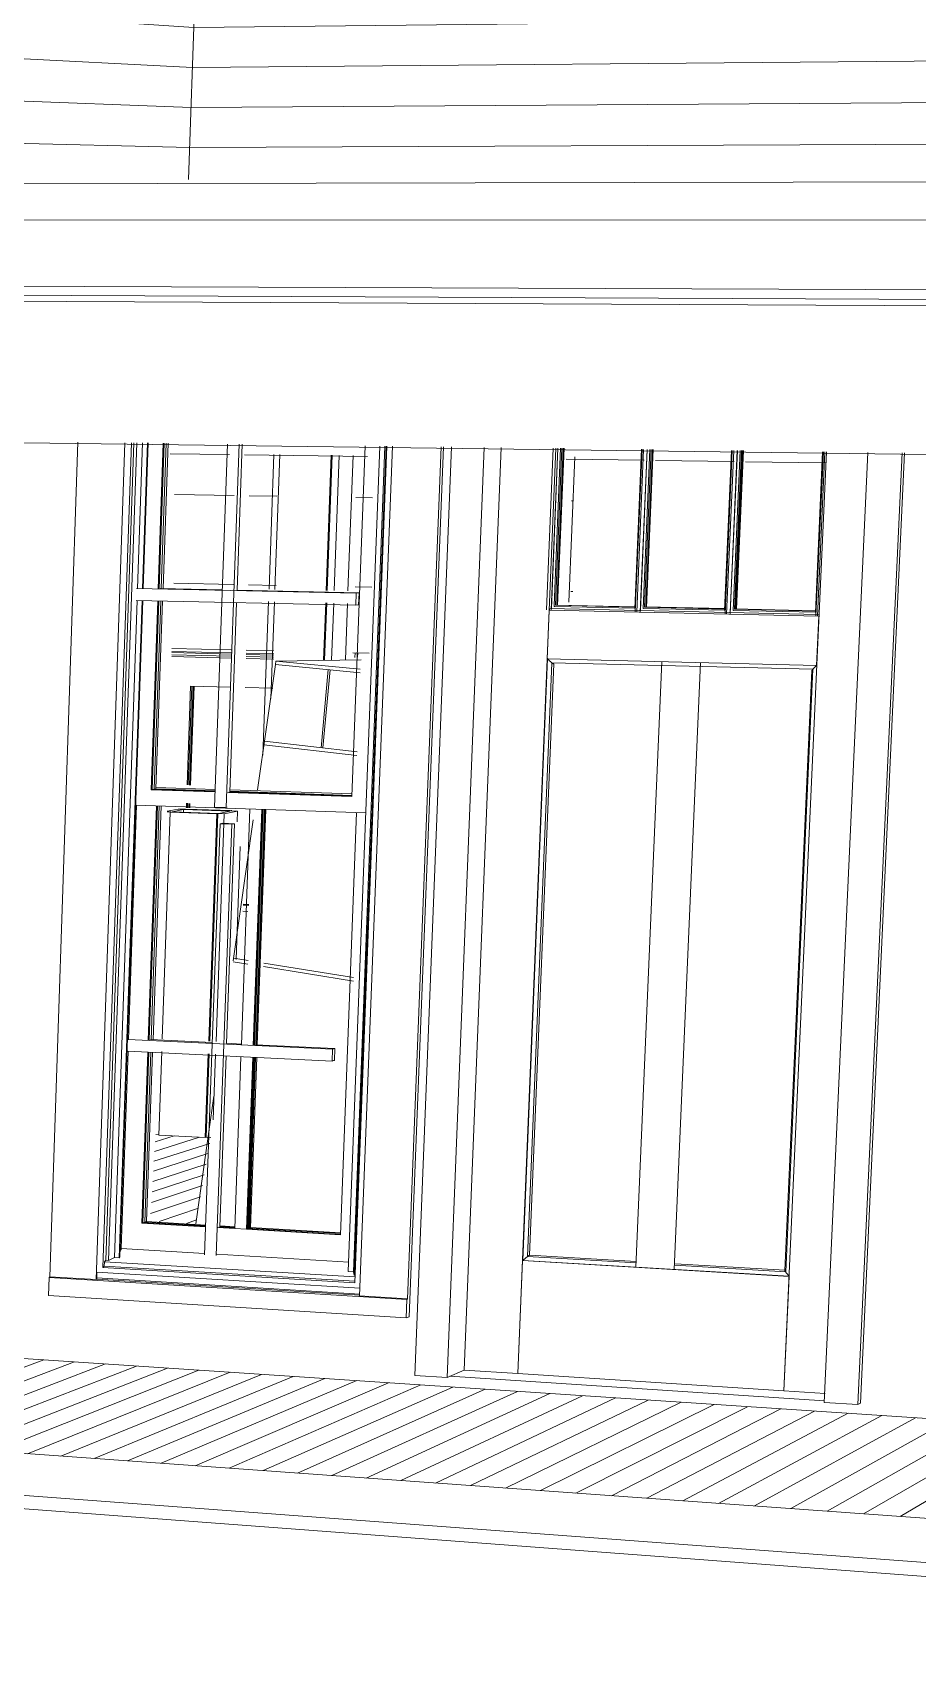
# Model space of a CAD drawing. Header units: inches. Extents: x 205 to 211, y -138 to -29.
# Drawn here: x 205.7934 to 205.9148, y -29.4632 to -29.2402 of the extents above; entities that cross this region are included whole.
import ezdxf

# ---------------------------------------------------------------- set-up
doc = ezdxf.new("R2010")
doc.units = ezdxf.units.IN
doc.header["$MEASUREMENT"] = 0
for name, color, linetype, lineweight in [('A-DOOR', 31, 'Continuous', 13), ('A-DOOR-FRAM', 31, 'Continuous', 9), ('A-DOOR-GLAZ', 31, 'Continuous', 9), ('A-FLOR', 192, 'Continuous', 13), ('A-FLOR-HRAL', 11, 'Continuous', 9), ('A-FLOR-PATT', 8, 'Continuous', 13), ('A-GLAZ', 151, 'Continuous', 13), ('A-ROOF', 132, 'Continuous', 13), ('A-WALL', 113, 'Continuous', 13), ('A-WALL-PATT', 111, 'Continuous', 13), ('Q-CASE', 31, 'Continuous', 9), ('S-BEAM', 12, 'Continuous', 9), ('S-FNDN', 32, 'Continuous', 13)]:
    doc.layers.add(name, color=color, linetype=linetype, lineweight=lineweight)

# ---------------------------------------------------------------- blocks, each defined once
blk = doc.blocks.new('FP_1-Looking North')
at = {"layer": 'A-FLOR-PATT', "lineweight": 9}
for p, q in [((205.81007, -29.3951), (205.81771, -29.39266)), ((205.81016, -29.39376), (205.8163, -29.39181)), ((205.81024, -29.39244), (205.81283, -29.39163)), ((205.80989, -29.39788), (205.81722, -29.39549)), ((205.80998, -29.39648), (205.81747, -29.39406)), ((205.8098, -29.39932), (205.81697, -29.39695)), ((205.80961, -29.40228), (205.81645, -29.39998)), ((205.80971, -29.40078), (205.81672, -29.39845)), ((205.81076, -29.40339), (205.81619, -29.40154)), ((205.81451, -29.40363), (205.81591, -29.40314))]:
    blk.add_line(p, q, dxfattribs=at)
blk = doc.blocks.new('FP_20-Looking North')
at = {"layer": 'A-FLOR-PATT', "lineweight": 9}
for p, q in [((205.76123, -29.43297), (205.79075, -29.42209)), ((205.76567, -29.43329), (205.79496, -29.42237)), ((205.90241, -29.44314), (205.94213, -29.42059)), ((205.90741, -29.4435), (205.94656, -29.42087)), ((205.92254, -29.44459), (205.95997, -29.4217)), ((205.92762, -29.44496), (205.96447, -29.42198)), ((205.93273, -29.44532), (205.96898, -29.42226)), ((205.95008, -29.42466), (205.95548, -29.42142)), ((205.95044, -29.42148), (205.95102, -29.42114)), ((205.77013, -29.43362), (205.79918, -29.42265)), ((205.77461, -29.43394), (205.80342, -29.42293)), ((205.77911, -29.43426), (205.80767, -29.42322)), ((205.78362, -29.43459), (205.81194, -29.4235)), ((205.78815, -29.43491), (205.81623, -29.42379)), ((205.7927, -29.43524), (205.82053, -29.42407)), ((205.79727, -29.43557), (205.82484, -29.42436)), ((205.91243, -29.44386), (205.94783, -29.42302)), ((205.93785, -29.44569), (205.97351, -29.42254)), ((205.943, -29.44606), (205.97806, -29.42282)), ((205.94817, -29.44643), (205.98143, -29.42391)), ((205.95336, -29.44681), (205.98687, -29.42362)), ((205.9638, -29.44756), (205.99642, -29.42395)), ((205.96906, -29.44794), (206.00105, -29.42424)), ((205.97434, -29.44832), (206.00569, -29.42453)), ((205.98847, -29.42603), (205.9918, -29.42367)), ((205.80185, -29.4359), (205.82917, -29.42465)), ((205.80645, -29.43623), (205.83352, -29.42493)), ((205.81107, -29.43656), (205.83788, -29.42522)), ((205.81571, -29.4369), (205.84226, -29.42552)), ((205.82037, -29.43723), (205.84666, -29.42581)), ((205.82504, -29.43757), (205.85107, -29.4261)), ((205.82974, -29.43791), (205.85549, -29.4264)), ((205.83445, -29.43825), (205.85994, -29.42669)), ((205.91748, -29.44422), (205.94838, -29.42568)), ((205.97963, -29.4487), (206.01036, -29.42482)), ((205.98495, -29.44908), (206.01504, -29.4251)), ((205.9903, -29.44947), (206.01974, -29.4254)), ((206.00646, -29.45063), (206.03354, -29.42663)), ((206.01735, -29.45142), (206.04349, -29.42686)), ((206.02415, -29.43032), (206.02919, -29.42598)), ((205.83918, -29.43859), (205.86439, -29.42699)), ((205.84393, -29.43893), (205.86887, -29.42728)), ((205.84869, -29.43927), (205.87336, -29.42758)), ((205.85348, -29.43962), (205.87787, -29.42788)), ((205.85828, -29.43996), (205.8824, -29.42818)), ((205.86311, -29.44031), (205.88694, -29.42849)), ((205.86795, -29.44066), (205.8915, -29.42879)), ((205.87282, -29.44101), (205.89608, -29.42909)), ((205.95857, -29.44718), (205.98648, -29.42743)), ((205.99566, -29.44985), (206.02063, -29.42889)), ((206.0119, -29.45102), (206.03706, -29.42806)), ((206.02283, -29.45181), (206.04829, -29.42716)), ((206.02834, -29.45221), (206.05311, -29.42746)), ((206.03386, -29.4526), (206.05795, -29.42776)), ((206.04499, -29.45341), (206.06738, -29.42869)), ((205.8777, -29.44136), (205.90067, -29.4294)), ((205.8826, -29.44171), (205.90528, -29.4297)), ((205.88752, -29.44207), (205.90991, -29.43001)), ((205.89246, -29.44242), (205.91455, -29.43032)), ((205.89743, -29.44278), (205.91922, -29.43063)), ((206.00105, -29.45024), (206.02329, -29.43107)), ((206.05059, -29.45381), (206.07048, -29.43105)), ((206.03941, -29.453), (206.05864, -29.4325)), ((206.05621, -29.45421), (206.07168, -29.43586)), ((206.06186, -29.45462), (206.069, -29.44581))]:
    blk.add_line(p, q, dxfattribs=at)
blk = doc.blocks.new('FP_23-Looking North')
at = {"layer": 'A-WALL-PATT', "lineweight": 9}
for p, q in [((206.0764, -29.16915), (206.13219, -29.16711)), ((205.81769, -29.17862), (206.01228, -29.1715)), ((206.076, -29.17533), (206.13175, -29.17343)), ((205.81749, -29.18419), (206.01194, -29.17753)), ((206.0756, -29.18151), (206.13131, -29.17973)), ((205.8173, -29.18975), (206.0116, -29.18355)), ((206.07521, -29.18767), (206.13086, -29.18603)), ((205.8171, -29.1953), (206.01126, -29.18956)), ((206.07481, -29.19383), (206.13042, -29.19231)), ((205.81691, -29.20085), (206.01091, -29.19557)), ((206.07442, -29.19998), (206.12998, -29.19859)), ((205.817, -29.20639), (206.01057, -29.20157)), ((206.00985, -29.20756), (206.01023, -29.20756)), ((206.07403, -29.20611), (206.07433, -29.20611)), ((206.07363, -29.21224), (206.07394, -29.21224)), ((206.00951, -29.21354), (206.00989, -29.21354)), ((206.07324, -29.21837), (206.07354, -29.21836)), ((206.00917, -29.21952), (206.00948, -29.21951)), ((205.83513, -29.2282), (206.12822, -29.22361)), ((205.83155, -29.23379), (206.12778, -29.22985)), ((205.81574, -29.234), (205.82105, -29.23393)), ((205.81555, -29.2395), (206.12734, -29.23607)), ((205.81536, -29.245), (206.1269, -29.24229)), ((205.81516, -29.25049), (206.12646, -29.2485)), ((205.81497, -29.25597), (206.12603, -29.2547))]:
    blk.add_line(p, q, dxfattribs=at)
blk = doc.blocks.new('FP_25-Looking North')
at = {"layer": 'A-WALL-PATT', "lineweight": 9}
for p, q in [((205.78952, -29.17245), (205.79583, -29.17383)), ((205.79066, -29.17869), (205.79564, -29.17971)), ((205.8122, -29.17741), (205.81769, -29.17862)), ((205.81201, -29.18306), (205.81749, -29.18419)), ((205.79047, -29.18463), (205.79544, -29.18558)), ((205.81181, -29.1887), (205.8173, -29.18975)), ((205.81162, -29.19434), (205.8171, -29.1953)), ((205.81143, -29.19996), (205.81691, -29.20085)), ((205.78895, -29.23188), (205.81574, -29.234)), ((205.78876, -29.23775), (205.81555, -29.2395)), ((205.78858, -29.24361), (205.81536, -29.245)), ((205.78839, -29.24947), (205.81516, -29.25049)), ((205.7882, -29.25532), (205.81497, -29.25597))]:
    blk.add_line(p, q, dxfattribs=at)
blk = doc.blocks.new('FP_34-Looking North')
at = {"layer": 'A-WALL-PATT', "lineweight": 9}
for p, q in [((205.83299, -29.33835), (205.83397, -29.32764)), ((205.83324, -29.33837), (205.83423, -29.32766)), ((205.83792, -29.3389), (205.82522, -29.33747)), ((205.8379, -29.3394), (205.82515, -29.33795)), ((205.82296, -29.36806), (205.82094, -29.36773)), ((205.82298, -29.36757), (205.82099, -29.36725)), ((205.83744, -29.3704), (205.8251, -29.3684)), ((205.83746, -29.3699), (205.82512, -29.36791))]:
    blk.add_line(p, q, dxfattribs=at)

msp = doc.modelspace()

# ---------------------------------------------------------------- linework, layer by layer
at = {"layer": 'A-DOOR', "lineweight": 9}
for p, q in [((205.85772, -29.29715), (205.85264, -29.42376)), ((205.85999, -29.42424), (205.8652, -29.29725)), ((205.90231, -29.29773), (205.89648, -29.42663)), ((205.86429, -29.31948), (205.86401, -29.32614)), ((205.90129, -29.3203), (205.86429, -29.31948)), ((205.90098, -29.32706), (205.90129, -29.3203)), ((205.86405, -29.32613), (205.86066, -29.40874)), ((205.86401, -29.32614), (205.90098, -29.32706)), ((205.86439, -29.32647), (205.86405, -29.32613)), ((205.86466, -29.32669), (205.86131, -29.40819)), ((205.86158, -29.40799), (205.86491, -29.32686)), ((205.90047, -29.32759), (205.86465, -29.32669)), ((205.86474, -29.32676), (205.86466, -29.32669)), ((205.86491, -29.32686), (205.86486, -29.32686)), ((205.87974, -29.32653), (205.87618, -29.40965)), ((205.88143, -29.40996), (205.88505, -29.32666)), ((205.8966, -29.41009), (205.90032, -29.32775)), ((205.89673, -29.41029), (205.90047, -29.32759)), ((205.90041, -29.32766), (205.90048, -29.32759)), ((205.90066, -29.32738), (205.90098, -29.32708)), ((205.81462, -29.34347), (205.8151, -29.3299)), ((205.81544, -29.3299), (205.81496, -29.34348)), ((205.81496, -29.34348), (205.81544, -29.3299)), ((205.81557, -29.32991), (205.81508, -29.34348)), ((205.8151, -29.3299), (205.82052, -29.33004)), ((205.82256, -29.3301), (205.82637, -29.3302)), ((205.81451, -29.3466), (205.81453, -29.34598)), ((205.81487, -29.34599), (205.81485, -29.34661)), ((205.81485, -29.34661), (205.81487, -29.34599)), ((205.815, -29.34599), (205.81497, -29.34661)), ((205.86062, -29.40875), (205.85999, -29.42424)), ((205.89719, -29.41091), (205.86062, -29.40875)), ((205.86102, -29.40842), (205.86066, -29.40874)), ((205.86066, -29.40874), (205.89719, -29.41089)), ((205.86139, -29.40812), (205.86131, -29.40819)), ((205.86131, -29.40819), (205.87621, -29.40907)), ((205.86158, -29.40799), (205.86152, -29.40802)), ((205.87622, -29.40885), (205.86158, -29.40799)), ((205.88153, -29.40938), (205.89674, -29.41028)), ((205.89661, -29.41005), (205.8816, -29.40917)), ((205.89648, -29.42663), (205.89719, -29.41091)), ((205.89674, -29.41027), (205.89668, -29.4102)), ((205.89719, -29.41086), (205.8969, -29.41053)), ((205.85264, -29.42376), (205.85999, -29.42424)), ((205.85999, -29.42424), (205.89648, -29.42663)), ((205.89648, -29.42663), (205.90213, -29.427))]:
    msp.add_line(p, q, dxfattribs=at)
at = {"layer": 'A-DOOR'}
for p, q in [((205.8639, -29.31945), (205.86481, -29.29725)), ((205.86455, -29.31948), (205.86547, -29.29725)), ((205.86459, -29.31924), (205.86549, -29.29725)), ((205.86496, -29.31885), (205.86585, -29.29726)), ((205.86515, -29.31881), (205.86604, -29.29726)), ((205.86622, -29.29726), (205.86534, -29.31882)), ((205.86542, -29.31882), (205.86631, -29.29726)), ((205.86632, -29.29726), (205.86543, -29.31882)), ((205.87602, -29.31925), (205.87695, -29.2974)), ((205.8761, -29.31972), (205.87705, -29.2974)), ((205.87724, -29.29741), (205.87629, -29.31974)), ((205.87676, -29.31975), (205.87771, -29.29741)), ((205.8768, -29.31951), (205.87774, -29.29741)), ((205.87717, -29.31923), (205.8781, -29.29742)), ((205.87736, -29.31908), (205.87828, -29.29742)), ((205.87846, -29.29742), (205.87754, -29.31908)), ((205.87856, -29.29742), (205.87763, -29.31909)), ((205.87763, -29.31909), (205.87855, -29.29742)), ((205.88835, -29.31952), (205.88931, -29.29756)), ((205.88843, -29.31999), (205.88941, -29.29757)), ((205.88961, -29.29757), (205.88862, -29.32001)), ((205.8891, -29.32002), (205.89008, -29.29757)), ((205.88913, -29.31979), (205.89011, -29.29757)), ((205.88951, -29.3195), (205.89047, -29.29758)), ((205.8897, -29.31935), (205.89065, -29.29758)), ((205.89082, -29.29758), (205.88986, -29.31935)), ((205.88995, -29.31936), (205.89091, -29.29758)), ((205.89092, -29.29758), (205.88996, -29.31936)), ((205.9008, -29.31979), (205.90179, -29.29773)), ((205.90088, -29.32027), (205.9019, -29.29773)), ((205.9021, -29.29773), (205.90108, -29.32029)), ((205.86432, -29.31948), (205.86433, -29.31924)), ((205.9013, -29.32005), (205.86433, -29.31924)), ((205.86496, -29.31896), (205.86496, -29.31887)), ((205.86505, -29.31896), (205.86496, -29.31896)), ((205.87605, -29.3192), (205.86507, -29.31896)), ((205.87606, -29.31905), (205.86515, -29.31881)), ((205.87606, -29.319), (205.86516, -29.31877)), ((205.87613, -29.3192), (205.87606, -29.3192)), ((205.88837, -29.31947), (205.87717, -29.31923)), ((205.88838, -29.31932), (205.87736, -29.31908)), ((205.88839, -29.31927), (205.87737, -29.31903)), ((205.88846, -29.31947), (205.88838, -29.31947)), ((205.90082, -29.31974), (205.88951, -29.3195)), ((205.90084, -29.31955), (205.8897, -29.3193)), ((205.90083, -29.3196), (205.8897, -29.31935)), ((205.90091, -29.31975), (205.90083, -29.31975)), ((205.8223, -29.35989), (205.82308, -29.35992)), ((205.82308, -29.35995), (205.8223, -29.35991)), ((205.8223, -29.35993), (205.82308, -29.35996)), ((205.82307, -29.35999), (205.8223, -29.35996)), ((205.82231, -29.35984), (205.82309, -29.35988)), ((205.82309, -29.3599), (205.82231, -29.35987)), ((205.82227, -29.36079), (205.82295, -29.36081))]:
    msp.add_line(p, q, dxfattribs=at)
at = {"layer": 'A-DOOR', "lineweight": 9}
for points in [[(205.86466, -29.32669, 0), (205.86464, -29.32668, 0), (205.86461, -29.32667, 0), (205.86456, -29.32664, 0), (205.86451, -29.32659, 0), (205.86445, -29.32654, 0), (205.86439, -29.32647, 0)], [(205.86486, -29.32686, 0), (205.86485, -29.32685, 0), (205.86483, -29.32684, 0), (205.86481, -29.32683, 0), (205.86479, -29.32681, 0), (205.86476, -29.32679, 0), (205.86474, -29.32676, 0)], [(205.90032, -29.32775, 0), (205.90032, -29.32775, 0), (205.90033, -29.32774, 0), (205.90034, -29.32772, 0), (205.90036, -29.32771, 0), (205.90038, -29.32768, 0), (205.90041, -29.32766, 0)], [(205.90047, -29.32759, 0), (205.90048, -29.32757, 0), (205.90051, -29.32754, 0), (205.90055, -29.3275, 0), (205.9006, -29.32744, 0), (205.90066, -29.32738, 0)], [(205.86131, -29.40819, 0), (205.86129, -29.4082, 0), (205.86126, -29.40823, 0), (205.86121, -29.40826, 0), (205.86115, -29.40831, 0), (205.86109, -29.40836, 0), (205.86102, -29.40842, 0)], [(205.86152, -29.40802, 0), (205.86151, -29.40803, 0), (205.86149, -29.40804, 0), (205.86147, -29.40806, 0), (205.86145, -29.40808, 0), (205.86142, -29.4081, 0), (205.86139, -29.40812, 0)], [(205.89668, -29.4102, 0), (205.89665, -29.41017, 0), (205.89663, -29.41015, 0), (205.89662, -29.41012, 0), (205.89661, -29.41011, 0), (205.8966, -29.41009, 0), (205.8966, -29.41009, 0)], [(205.8969, -29.41053, 0), (205.89684, -29.41047, 0), (205.8968, -29.41041, 0), (205.89676, -29.41036, 0), (205.89674, -29.41031, 0), (205.89674, -29.41029, 0)]]:
    msp.add_polyline3d(points, dxfattribs=at)
at = {"layer": 'A-DOOR-FRAM'}
for p, q in [((205.85088, -29.29708), (205.84586, -29.42449)), ((205.85537, -29.29714), (205.85027, -29.42479)), ((205.90203, -29.4282), (205.90801, -29.29782)), ((205.90665, -29.4285), (205.91272, -29.29788)), ((205.91304, -29.29789), (205.90698, -29.42833)), ((205.8125, -29.32585), (205.82066, -29.32606)), ((205.81251, -29.32513), (205.82067, -29.32533)), ((205.81251, -29.32529), (205.82067, -29.3255)), ((205.81251, -29.32559), (205.82067, -29.3258)), ((205.8227, -29.32611), (205.82651, -29.32621)), ((205.82271, -29.32555), (205.82653, -29.32564)), ((205.82271, -29.32585), (205.82652, -29.32595)), ((205.82272, -29.32538), (205.82653, -29.32548)), ((205.83765, -29.32533), (205.83763, -29.32596)), ((205.83804, -29.32534), (205.83801, -29.32595)), ((205.85027, -29.42479), (205.84586, -29.42449)), ((205.85264, -29.42376), (205.85027, -29.42479)), ((205.90665, -29.4285), (205.90203, -29.4282)), ((205.90698, -29.42833), (205.90665, -29.4285))]:
    msp.add_line(p, q, dxfattribs=at)
at = {"layer": 'A-DOOR-GLAZ'}
for p, q in [((205.81476, -29.34347), (205.81524, -29.3299)), ((205.81544, -29.3299), (205.81496, -29.34348)), ((205.81465, -29.3466), (205.81467, -29.34598)), ((205.81487, -29.34599), (205.81485, -29.34661))]:
    msp.add_line(p, q, dxfattribs=at)
at = {"layer": 'A-FLOR'}
for p, q in [((205.92203, -29.43082), (205.78838, -29.42193)), ((205.75872, -29.43279), (206.06654, -29.45496))]:
    msp.add_line(p, q, dxfattribs=at)
at = {"layer": 'A-FLOR-HRAL'}
msp.add_line((205.82133, -29.36743), (205.8219, -29.3519), dxfattribs=at)
at = {"layer": 'A-GLAZ', "lineweight": 9}
for p, q in [((205.79578, -29.41095), (205.79962, -29.29641)), ((205.80214, -29.41134), (205.80608, -29.2965)), ((205.81148, -29.29656), (205.81078, -29.31656)), ((205.81078, -29.31656), (205.81148, -29.29656)), ((205.81105, -29.31649), (205.81174, -29.29656)), ((205.812, -29.29656), (205.81131, -29.31651)), ((205.84277, -29.29697), (205.83828, -29.41357)), ((205.84946, -29.29706), (205.84487, -29.41398)), ((205.81073, -29.3182), (205.80982, -29.3441)), ((205.80982, -29.3441), (205.81073, -29.3182)), ((205.81008, -29.34405), (205.81099, -29.31821)), ((205.81125, -29.31821), (205.81034, -29.344)), ((205.81034, -29.344), (205.80982, -29.3441)), ((205.81008, -29.34405), (205.80982, -29.3441)), ((205.80982, -29.3441), (205.81843, -29.34439)), ((205.81843, -29.34439), (205.80982, -29.3441)), ((205.81843, -29.34433), (205.81008, -29.34405)), ((205.81844, -29.34427), (205.81034, -29.344)), ((205.81034, -29.344), (205.81844, -29.34427)), ((205.81036, -29.34382), (205.81846, -29.34409)), ((205.83723, -29.34489), (205.82047, -29.34433)), ((205.82047, -29.34433), (205.83723, -29.34489)), ((205.82048, -29.34415), (205.83724, -29.3447)), ((205.80768, -29.34623), (205.80657, -29.3784)), ((205.80928, -29.37853), (205.81041, -29.34632)), ((205.80942, -29.37843), (205.81055, -29.34633)), ((205.81055, -29.34633), (205.80942, -29.37843)), ((205.81055, -29.34633), (205.80942, -29.37843)), ((205.80968, -29.37843), (205.8108, -29.34634)), ((205.81106, -29.34634), (205.80994, -29.37843)), ((205.82034, -29.34445), (205.83721, -29.34501)), ((205.83721, -29.34501), (205.82034, -29.34445)), ((205.83722, -29.34495), (205.82046, -29.34439)), ((205.83787, -29.34726), (205.83567, -29.4052)), ((205.80651, -29.38001), (205.80557, -29.4071)), ((205.8084, -29.40361), (205.80922, -29.38014)), ((205.80854, -29.40356), (205.80936, -29.38015)), ((205.80936, -29.38015), (205.80854, -29.40356)), ((205.80936, -29.38015), (205.80854, -29.40356)), ((205.8088, -29.40347), (205.80962, -29.38016)), ((205.80988, -29.38017), (205.80906, -29.40338)), ((205.80854, -29.40356), (205.8084, -29.40361)), ((205.81715, -29.40412), (205.8084, -29.40361)), ((205.80906, -29.40338), (205.80854, -29.40356)), ((205.8088, -29.40347), (205.80854, -29.40356)), ((205.81716, -29.40406), (205.80854, -29.40356)), ((205.80854, -29.40356), (205.81716, -29.40406)), ((205.80854, -29.40356), (205.81716, -29.40406)), ((205.81717, -29.40396), (205.8088, -29.40347)), ((205.80906, -29.40338), (205.81717, -29.40386)), ((205.82114, -29.40435), (205.81882, -29.40421)), ((205.82114, -29.40429), (205.81896, -29.40417)), ((205.81896, -29.40417), (205.82114, -29.40429)), ((205.81896, -29.40417), (205.82114, -29.40429)), ((205.82115, -29.40419), (205.81912, -29.40407)), ((205.81913, -29.40397), (205.82115, -29.40409)), ((205.83567, -29.4052), (205.82275, -29.40444)), ((205.83567, -29.40514), (205.8229, -29.4044)), ((205.8229, -29.4044), (205.83567, -29.40514)), ((205.8229, -29.4044), (205.83567, -29.40514)), ((205.83569, -29.40503), (205.8231, -29.4043)), ((205.82331, -29.40421), (205.83569, -29.40493)), ((205.80557, -29.4071), (205.81702, -29.40778)), ((205.81868, -29.40788), (205.8368, -29.40896)), ((205.79559, -29.41354), (205.79567, -29.41105)), ((205.79567, -29.41105), (205.79578, -29.41095)), ((205.79567, -29.41105), (205.84477, -29.41408)), ((205.80214, -29.41134), (205.79578, -29.41095)), ((205.80222, -29.41127), (205.80225, -29.41031)), ((205.80225, -29.41031), (205.83832, -29.41252)), ((205.80222, -29.41127), (205.80214, -29.41134)), ((205.83829, -29.41349), (205.80222, -29.41127)), ((205.84467, -29.41662), (205.79559, -29.41354)), ((205.84487, -29.41398), (205.83828, -29.41357)), ((205.84477, -29.41408), (205.84467, -29.41662)), ((205.84487, -29.41398), (205.84477, -29.41408)), ((205.84467, -29.41662), (205.84508, -29.41645))]:
    msp.add_line(p, q, dxfattribs=at)
at = {"layer": 'A-GLAZ'}
for p, q in [((205.80307, -29.40969), (205.80697, -29.29651)), ((205.80731, -29.29651), (205.80345, -29.40869)), ((205.80384, -29.40871), (205.8077, -29.29652)), ((205.80781, -29.3165), (205.8085, -29.29652)), ((205.80849, -29.31652), (205.80918, -29.29653)), ((205.80927, -29.29653), (205.80858, -29.31652)), ((205.81064, -29.31656), (205.81134, -29.29656)), ((205.81148, -29.29656), (205.81078, -29.31656)), ((205.82014, -29.29668), (205.81835, -29.34651)), ((205.81997, -29.34656), (205.82177, -29.2967)), ((205.82218, -29.2967), (205.82146, -29.31673)), ((205.83673, -29.41025), (205.84107, -29.29695)), ((205.83903, -29.29692), (205.8372, -29.34504)), ((205.83742, -29.41029), (205.84176, -29.29696)), ((205.83755, -29.41075), (205.84192, -29.29696)), ((205.8376, -29.41179), (205.84201, -29.29696)), ((205.8378, -29.31714), (205.80768, -29.3165)), ((205.81091, -29.31651), (205.81942, -29.31669)), ((205.82146, -29.31673), (205.8382, -29.31709)), ((205.83774, -29.3188), (205.8378, -29.31714)), ((205.83808, -29.31711), (205.8378, -29.31714)), ((205.8382, -29.31709), (205.83808, -29.31711)), ((205.8382, -29.31709), (205.83814, -29.31875)), ((205.80464, -29.40832), (205.80776, -29.31814)), ((205.8053, -29.40836), (205.80843, -29.31815)), ((205.80852, -29.31815), (205.8054, -29.40824)), ((205.80762, -29.31814), (205.83774, -29.3188)), ((205.80968, -29.34413), (205.81058, -29.3182)), ((205.81073, -29.3182), (205.80982, -29.3441)), ((205.8214, -29.31844), (205.82046, -29.34445)), ((205.83802, -29.31876), (205.83774, -29.3188)), ((205.83814, -29.31875), (205.83802, -29.31876)), ((205.80982, -29.3441), (205.80968, -29.34413)), ((205.81843, -29.34442), (205.80968, -29.34413)), ((205.81843, -29.34439), (205.80982, -29.3441)), ((205.80755, -29.34623), (205.83914, -29.3473)), ((205.81835, -29.34651), (205.81997, -29.34656)), ((205.82012, -29.34653), (205.81997, -29.34656)), ((205.8372, -29.34504), (205.82019, -29.34448)), ((205.83721, -29.34501), (205.82034, -29.34445)), ((205.81914, -29.34881), (205.81702, -29.40796)), ((205.81934, -29.34877), (205.81914, -29.34881)), ((205.82077, -29.34886), (205.81914, -29.34881)), ((205.8195, -29.34873), (205.81934, -29.34877)), ((205.8195, -29.34873), (205.82112, -29.34879)), ((205.82112, -29.34879), (205.82003, -29.37892)), ((205.82096, -29.34882), (205.82112, -29.34879)), ((205.82324, -29.34676), (205.82206, -29.37914)), ((205.82367, -29.37921), (205.82486, -29.34682)), ((205.82501, -29.34682), (205.82383, -29.37916)), ((205.82388, -29.37914), (205.82506, -29.34682)), ((205.82521, -29.34683), (205.82403, -29.3791)), ((205.82408, -29.37908), (205.82526, -29.34683)), ((205.82541, -29.34683), (205.82423, -29.37912)), ((205.81862, -29.40806), (205.82077, -29.34886)), ((205.82077, -29.34886), (205.82096, -29.34882)), ((205.80646, -29.38001), (205.83449, -29.38136)), ((205.83456, -29.37973), (205.80651, -29.3784)), ((205.80959, -29.37842), (205.81807, -29.37883)), ((205.82003, -29.37892), (205.82206, -29.37902)), ((205.82399, -29.37911), (205.8349, -29.37963)), ((205.83449, -29.38136), (205.83456, -29.37973)), ((205.83474, -29.37967), (205.83456, -29.37973)), ((205.8349, -29.37963), (205.83474, -29.37967)), ((205.8349, -29.37963), (205.83484, -29.38126)), ((205.81997, -29.38066), (205.81912, -29.40411)), ((205.822, -29.38076), (205.82114, -29.40435)), ((205.82275, -29.40445), (205.82362, -29.38084)), ((205.82376, -29.38084), (205.8229, -29.4044)), ((205.82295, -29.40438), (205.82381, -29.38084)), ((205.82396, -29.38085), (205.8231, -29.40432)), ((205.82315, -29.40431), (205.82401, -29.38085)), ((205.82416, -29.38086), (205.8233, -29.40425)), ((205.83468, -29.3813), (205.83449, -29.38136)), ((205.83484, -29.38126), (205.83468, -29.3813)), ((205.82114, -29.40435), (205.82275, -29.40445)), ((205.8229, -29.4044), (205.82276, -29.40444)), ((205.8229, -29.40437), (205.82295, -29.40438)), ((205.8231, -29.40432), (205.82295, -29.40438)), ((205.8231, -29.4043), (205.82315, -29.40431)), ((205.8233, -29.40425), (205.82315, -29.40431)), ((205.80324, -29.40949), (205.80326, -29.40891)), ((205.80326, -29.40891), (205.80345, -29.40869)), ((205.83764, -29.41099), (205.80326, -29.40891)), ((205.80345, -29.40869), (205.80384, -29.40871)), ((205.80384, -29.40871), (205.80464, -29.40832)), ((205.80464, -29.40832), (205.8053, -29.40836)), ((205.8053, -29.40836), (205.8054, -29.40824)), ((205.80544, -29.40736), (205.80565, -29.4071)), ((205.80223, -29.41111), (205.83829, -29.41333)), ((205.80307, -29.40969), (205.80324, -29.40949)), ((205.8376, -29.41179), (205.80307, -29.40969)), ((205.83761, -29.41158), (205.80324, -29.40949)), ((205.83673, -29.41025), (205.83742, -29.41029)), ((205.83742, -29.41029), (205.83755, -29.41075)), ((205.83755, -29.41075), (205.83764, -29.41076))]:
    msp.add_line(p, q, dxfattribs=at)
at = {"layer": 'A-ROOF'}
for p, q in [((206.16907, -29.26021), (205.74116, -29.26106)), ((206.16774, -29.27795), (205.74075, -29.27603)), ((205.82098, -29.31594), (205.81281, -29.31577)), ((205.82685, -29.31607), (205.82303, -29.31599)), ((205.83994, -29.31634), (205.83769, -29.31629)), ((205.86753, -29.31692), (205.86726, -29.31692)), ((205.8125, -29.32472), (205.82066, -29.32493)), ((205.8227, -29.32498), (205.82652, -29.32507)), ((205.83734, -29.32534), (205.83959, -29.3254))]:
    msp.add_line(p, q, dxfattribs=at)
at = {"layer": 'A-WALL'}
for p, q in [((205.81481, -29.26039), (205.81576, -29.23346)), ((205.84977, -29.29706), (205.84508, -29.41645)), ((205.81227, -29.29802), (205.82043, -29.29813)), ((205.82247, -29.29816), (205.83934, -29.29839)), ((205.86661, -29.29876), (205.8773, -29.29891)), ((205.86697, -29.31838), (205.86779, -29.29843)), ((205.87886, -29.29893), (205.88967, -29.29908)), ((205.89123, -29.2991), (205.90217, -29.29925)), ((205.82672, -29.32694), (205.82428, -29.34412)), ((205.82672, -29.32694), (205.83834, -29.32806)), ((205.82369, -29.34826), (205.82094, -29.36761)), ((205.8183, -29.38619), (205.81581, -29.4037)), ((205.90204, -29.428), (205.85065, -29.42462))]:
    msp.add_line(p, q, dxfattribs=at)
at = {"layer": 'Q-CASE'}
for p, q in [((206.20363, -29.27909), (205.75382, -29.27691)), ((206.20182, -29.30187), (205.75328, -29.29599)), ((205.82585, -29.3166), (205.82653, -29.29811)), ((205.82667, -29.31662), (205.82735, -29.29812)), ((205.8337, -29.31677), (205.83439, -29.29822)), ((205.83383, -29.31677), (205.83452, -29.29822)), ((205.83479, -29.31679), (205.83548, -29.29823)), ((205.83667, -29.31682), (205.83738, -29.29825)), ((205.82107, -29.30373), (205.8129, -29.3036)), ((205.82693, -29.30383), (205.82311, -29.30377)), ((205.84003, -29.30404), (205.83778, -29.304)), ((205.86763, -29.30448), (205.86736, -29.30447)), ((205.82501, -29.33939), (205.82579, -29.31831)), ((205.82612, -29.33159), (205.82661, -29.31833)), ((205.83334, -29.32635), (205.83363, -29.31849)), ((205.83347, -29.32635), (205.83376, -29.31849)), ((205.83443, -29.32633), (205.83472, -29.31851)), ((205.83632, -29.3263), (205.83661, -29.31854)), ((205.82677, -29.32646), (205.82676, -29.32694)), ((205.83849, -29.32629), (205.82677, -29.32646)), ((205.82677, -29.32646), (205.83835, -29.32756)), ((205.83834, -29.32806), (205.82676, -29.32694)), ((205.81121, -29.37829), (205.8123, -29.3472)), ((205.81186, -29.34715), (205.81243, -29.34717)), ((205.8134, -29.34677), (205.81187, -29.34708)), ((205.81243, -29.34717), (205.8123, -29.3472)), ((205.8123, -29.3472), (205.81871, -29.34742)), ((205.81255, -29.34715), (205.81414, -29.34683)), ((205.81895, -29.34737), (205.81255, -29.34715)), ((205.81427, -29.3468), (205.8134, -29.34677)), ((205.81414, -29.34683), (205.81413, -29.3472)), ((205.81414, -29.34683), (205.82052, -29.34704)), ((205.81439, -29.34678), (205.81427, -29.3468)), ((205.82077, -29.34699), (205.81439, -29.34678)), ((205.81758, -29.37862), (205.81871, -29.34742)), ((205.81771, -29.37862), (205.81883, -29.34739)), ((205.81858, -29.37866), (205.81971, -29.34742)), ((205.81871, -29.34742), (205.81883, -29.34739)), ((205.81883, -29.34739), (205.81971, -29.34742)), ((205.82052, -29.34704), (205.81895, -29.34737)), ((205.81971, -29.34742), (205.82152, -29.34705)), ((205.82065, -29.34702), (205.82077, -29.34699)), ((205.82152, -29.34705), (205.82065, -29.34702)), ((205.82146, -29.34853), (205.82152, -29.34705)), ((205.81074, -29.39152), (205.81114, -29.38005)), ((205.81711, -29.39185), (205.81752, -29.38036)), ((205.81723, -29.39182), (205.81764, -29.38036)), ((205.81819, -29.38944), (205.81852, -29.3804)), ((205.81074, -29.39147), (205.8103, -29.39145)), ((205.81711, -29.39185), (205.81074, -29.39152)), ((205.81723, -29.39182), (205.81711, -29.39185)), ((205.81785, -29.39185), (205.81723, -29.39182))]:
    msp.add_line(p, q, dxfattribs=at)
at = {"layer": 'S-BEAM'}
for p, q in [((205.74064, -29.26592), (206.1582, -29.26597)), ((206.15742, -29.27647), (205.7404, -29.27481))]:
    msp.add_line(p, q, dxfattribs=at)
at = {"layer": 'S-FNDN'}
for p, q in [((206.06368, -29.46321), (205.75456, -29.43996)), ((205.75856, -29.43845), (206.06516, -29.46127))]:
    msp.add_line(p, q, dxfattribs=at)

# ---------------------------------------------------------------- block references
at = {"layer": 'A-FLOR', "lineweight": 9}
for name in ['FP_1-Looking North', 'FP_20-Looking North']:
    msp.add_blockref(name, (0, 0), dxfattribs=at)
at = {"layer": 'A-WALL', "lineweight": 9}
for name in ['FP_23-Looking North', 'FP_25-Looking North', 'FP_34-Looking North']:
    msp.add_blockref(name, (0, 0), dxfattribs=at)

doc.saveas('drawing.dxf')
